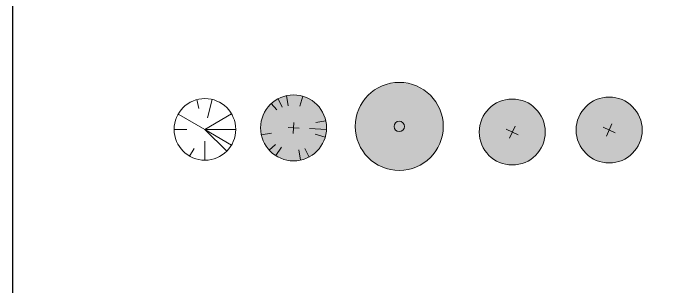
# Model space of a CAD drawing. Header units: metres. Extents: x -2072 to 1581266, y 0 to 323429.
# Drawn here: x 1334.64 to 1349.4, y 2066.3 to 2072.51 of the extents above; entities that cross this region are included whole.
import ezdxf

# ---------------------------------------------------------------- set-up
doc = ezdxf.new("R2010")
doc.units = ezdxf.units.M
doc.layers.add('АГО_Деревья1', color=7, linetype='Continuous', lineweight=0)
doc.layers.add('ГП_Благоустройство_Деревья', color=7, linetype='Continuous', lineweight=0)
doc.layers.add('ГП_Озеленение_деревья и кустарники', color=7, linetype='Continuous', lineweight=9, true_color=0x2e7666)

# ---------------------------------------------------------------- blocks, each defined once
blk = doc.blocks.new('Гортензия')
at = {"layer": 'ГП_Озеленение_деревья и кустарники', "true_color": 0x85b27b}
h = blk.add_hatch(color=83, dxfattribs=at)
h.dxf.hatch_style = 1
h.paths.add_polyline_path([(11904.9163, 8594.9284, 1), (11905.7163, 8594.9284, 1)])
at = {"layer": 'ГП_Озеленение_деревья и кустарники'}
for radius in [0.4, 0.047]:
    blk.add_circle((11905.3163, 8594.9284), radius, dxfattribs=at)
blk = doc.blocks.new('Дерен столонный')
at = {"layer": 'ГП_Озеленение_деревья и кустарники', "true_color": 0xaccd75, "transparency": 33554687}
h = blk.add_hatch(color=63, dxfattribs=at)
h.dxf.hatch_style = 1
edge = h.paths.add_edge_path()
edge.add_arc((-4312.1103, -8763.8336), 0.3, 0, 360)
at = {"layer": 'ГП_Озеленение_деревья и кустарники'}
for p, q in [((-4312.1103, -8763.7736), (-4312.1103, -8763.8936)), ((-4312.0503, -8763.8336), (-4312.1703, -8763.8336))]:
    blk.add_line(p, q, dxfattribs=at)
blk.add_circle((-4312.1103, -8763.8336), 0.3, dxfattribs=at)
blk = doc.blocks.new('Спирея')
at = {"layer": 'ГП_Озеленение_деревья и кустарники', "true_color": 0xb5c9c2}
h = blk.add_hatch(color=9, dxfattribs=at)
h.dxf.hatch_style = 1
h.paths.add_polyline_path([(11975.3929, 8516.6772, 1), (11975.9929, 8516.6772, 1)])
at = {"layer": 'ГП_Озеленение_деревья и кустарники'}
for p, q in [((11975.6155, 8516.967), (11975.6358, 8516.8759)), ((11975.5403, 8516.9355), (11975.5811, 8516.8592)), ((11975.8431, 8516.9368), (11975.7931, 8516.8581)), ((11975.9043, 8516.8899), (11975.8497, 8516.8352)), ((11975.4015, 8516.7488), (11975.4928, 8516.7248)), ((11975.9827, 8516.7545), (11975.8917, 8516.7342)), ((11975.3929, 8516.6772), (11975.5469, 8516.6772)), ((11975.403, 8516.5998), (11975.4941, 8516.6201)), ((11975.8454, 8516.4188), (11975.8046, 8516.4951)), ((11975.9057, 8516.4657), (11975.8509, 8516.5203)), ((11975.6212, 8516.3858), (11975.6452, 8516.4771)), ((11975.7702, 8516.3873), (11975.7499, 8516.4784))]:
    blk.add_line(p, q, dxfattribs=at)
for points in [[(11975.6929, 8516.7272), (11975.6929, 8516.6272)], [(11975.6429, 8516.6772), (11975.7429, 8516.6772)]]:
    blk.add_lwpolyline(points, dxfattribs=at)
blk.add_circle((11975.6929, 8516.6772), 0.3, dxfattribs=at)
blk = doc.blocks.new('Дерен белый')
at = {"layer": 'ГП_Озеленение_деревья и кустарники', "true_color": 0xbfdabf}
h = blk.add_hatch(color=9, dxfattribs=at)
h.dxf.hatch_style = 1
edge = h.paths.add_edge_path()
edge.add_arc((-4253.9183, 16810.69), 0.3, 0, 360)
at = {"layer": 'ГП_Озеленение_деревья и кустарники'}
for p, q in [((-4253.9183, 16810.75), (-4253.9183, 16810.63)), ((-4253.8583, 16810.69), (-4253.9783, 16810.69))]:
    blk.add_line(p, q, dxfattribs=at)
blk.add_circle((-4253.9183, 16810.69), 0.3, dxfattribs=at)
blk = doc.blocks.new('Рябинник')
at = {"layer": 'ГП_Благоустройство_Деревья', "color": 94}
for p, q in [((2525.936, 1169.443), (2525.981, 1169.243)), ((2526.284, 1169.447), (2526.174, 1169.027)), ((2525.527, 1169.107), (2526.118, 1168.767)), ((2526.719, 1169.124), (2526.118, 1168.767)), ((2525.418, 1168.767), (2525.709, 1168.767)), ((2526.818, 1168.767), (2526.118, 1168.767)), ((2526.614, 1168.273), (2526.118, 1168.767)), ((2526.118, 1168.767), (2526.72, 1168.41)), ((2526.118, 1168.067), (2526.118, 1168.5)), ((2525.768, 1168.16), (2525.877, 1168.333))]:
    blk.add_line(p, q, dxfattribs=at)
blk.add_circle((2526.118, 1168.767), 0.7, dxfattribs=at)

msp = doc.modelspace()

# ---------------------------------------------------------------- linework, layer by layer
msp.add_lwpolyline([(1334.641, 2089.984), (1500.398, 2089.984), (1500.398, 1945.527), (1334.641, 1945.527)], close=True)

# ---------------------------------------------------------------- block references
at = {"layer": 'АГО_Деревья1', "transparency": 33554687}
msp.add_blockref('Рябинник', (-1187.118, 901.095), dxfattribs=at)
at = {"layer": 'ГП_Озеленение_деревья и кустарники'}
for name, p, xscale, yscale, zscale, rotation in [('Гортензия', (8562.677, -33922.301), 2.499999999999754, 2.499999999999754, 2.499999999999754, 65.5147539120474), ('Дерен столонный', (-14125.25, 20961.209), 2.499999999999754, 2.499999999999754, 2.499999999999754, 65.5147539120474), ('Спирея', (32209.957, 21989.789), 2.499999999999749, 2.499999999999749, 2.499999999999749, 177.4153136930561)]:
    msp.add_blockref(name, p, dxfattribs=dict(at, xscale=xscale, yscale=yscale, zscale=zscale, rotation=rotation))
at = {"layer": 'ГП_Озеленение_деревья и кустарники', "color": 240, "true_color": 0xed1f24, "xscale": 2.499999999999754, "yscale": 2.499999999999754, "zscale": 2.499999999999754, "rotation": 65.5147539120474}
msp.add_blockref('Дерен белый', (44003.046, -5670.115), dxfattribs=at)

doc.saveas('drawing.dxf')
